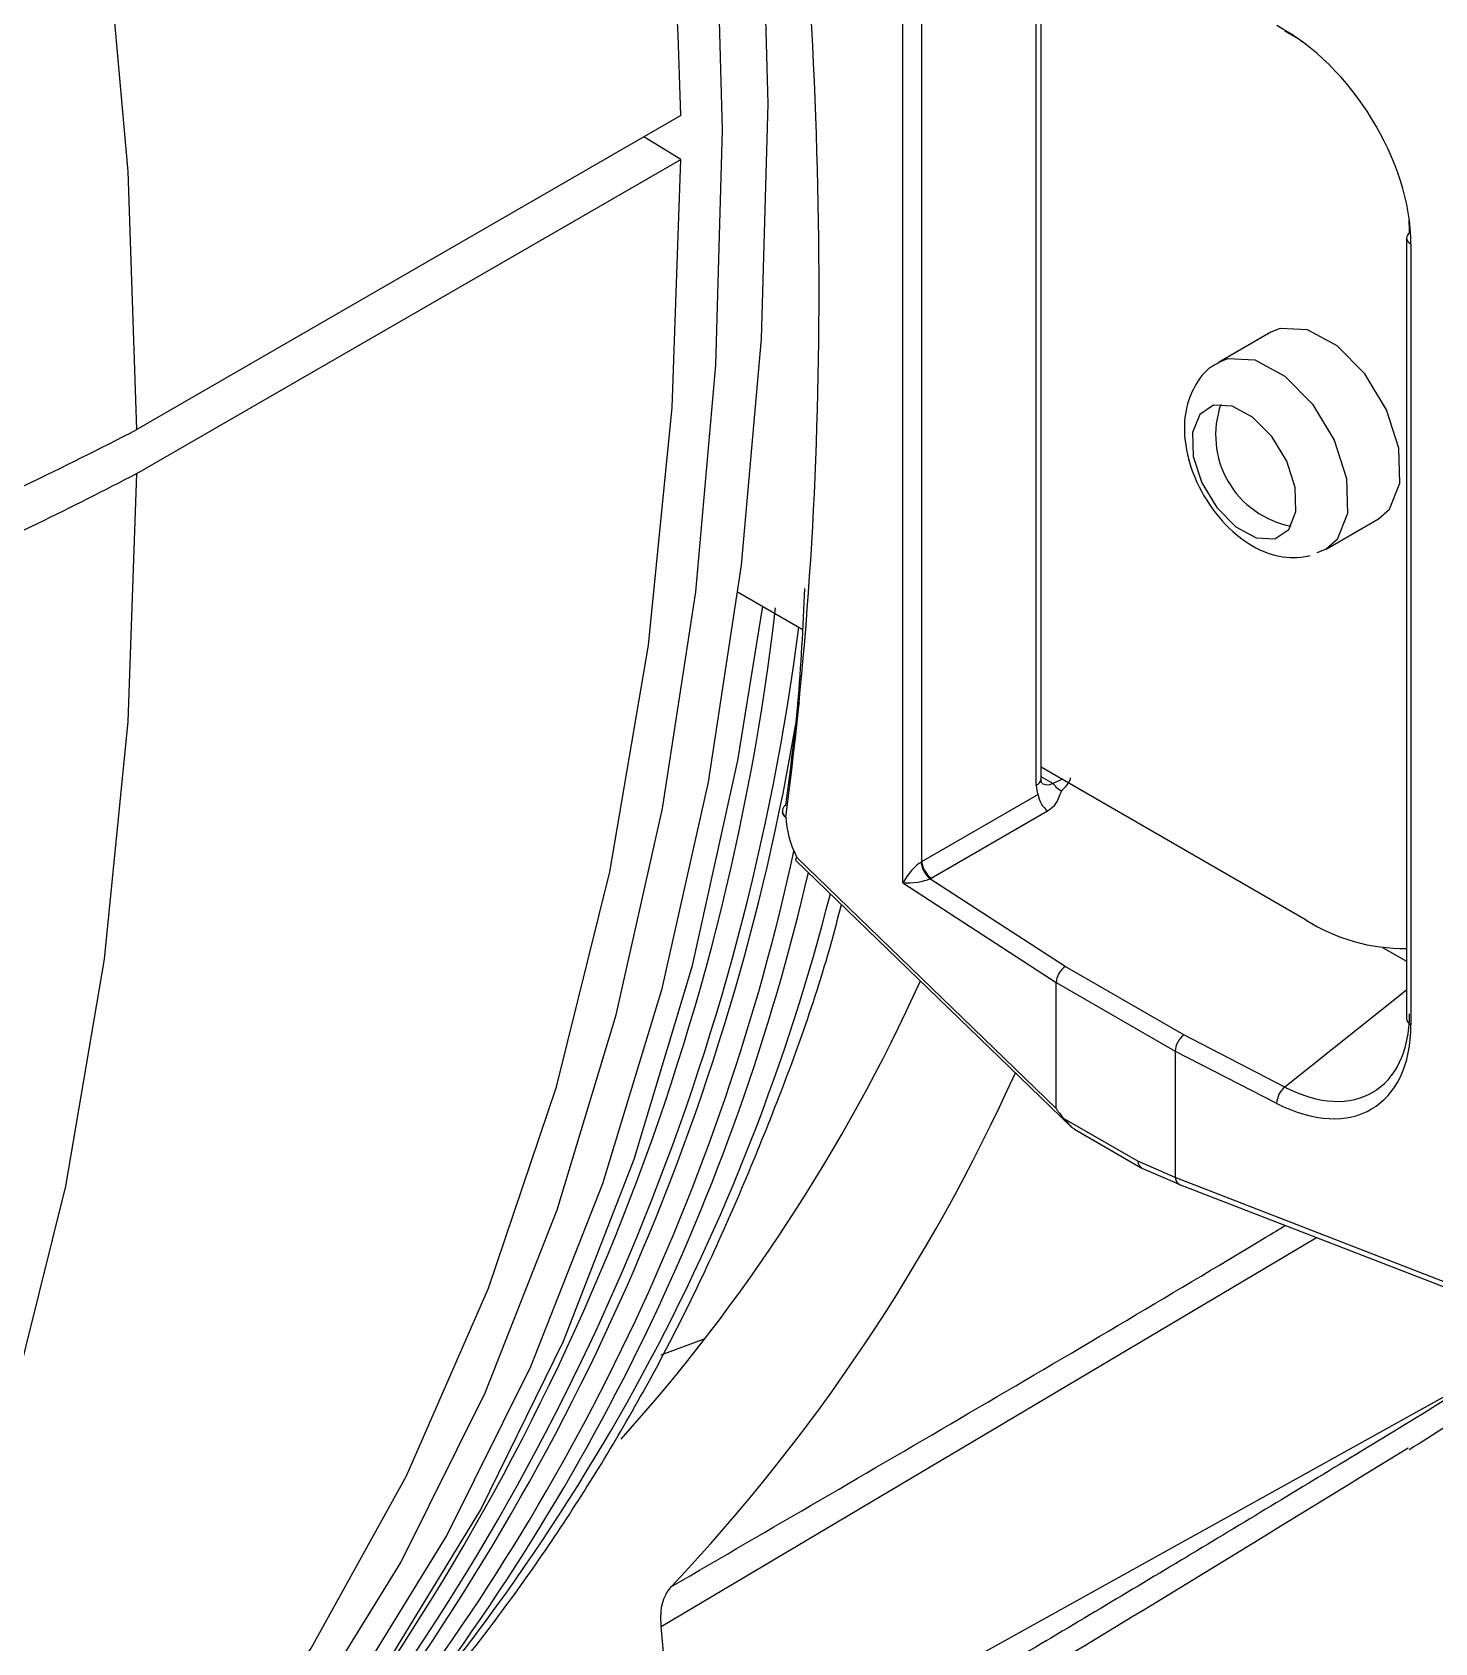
# Model space of a CAD drawing. Extents: x 17.1 to 113.1, y 3.8 to 84.5.
# Drawn here: x 82.935 to 83.977, y 63.798 to 64.994 of the extents above; entities that cross this region are included whole.
import ezdxf

# ---------------------------------------------------------------- set-up
doc = ezdxf.new("R2010")
doc.units = 0
doc.header["$MEASUREMENT"] = 0
doc.layers.add('OBJECT', color=7, linetype='CONTINUOUS')

msp = doc.modelspace()

# ---------------------------------------------------------------- linework, layer by layer
at = {"layer": 'OBJECT'}
for p, q in [((83.5818, 64.3621), (83.5818, 65.1619)), ((83.5956, 65.145), (83.5956, 64.3778)), ((83.6808, 64.4346), (83.6808, 65.0955)), ((83.6844, 64.439), (83.6844, 65.0932)), ((83.4169, 64.9319), (83.0129, 64.6987)), ((83.4169, 64.8993), (83.3893, 64.916)), ((83.0129, 64.666), (83.4169, 64.8993)), ((83.9557, 64.8409), (83.9557, 64.2612)), ((83.959, 64.8367), (83.959, 64.2569)), ((83.8551, 64.771), (83.8162, 64.7486)), ((83.8962, 64.61), (83.935, 64.6325)), ((83.8961, 64.61), (83.8892, 64.6072)), ((83.4595, 64.578), (83.507, 64.5505)), ((83.6844, 64.4482), (83.8813, 64.3345)), ((83.693, 64.4358), (83.6844, 64.4408)), ((83.7003, 64.439), (83.693, 64.4358)), ((83.6822, 64.4277), (83.5956, 64.3778)), ((83.6027, 64.3656), (83.6892, 64.4155)), ((83.5022, 64.3788), (83.7068, 64.1809)), ((83.6956, 64.1946), (83.5029, 64.381)), ((83.7023, 64.2999), (83.6018, 64.3651)), ((83.5818, 64.3621), (83.6956, 64.2881)), ((83.9378, 64.3141), (83.9557, 64.3039)), ((83.7903, 64.2491), (83.7023, 64.2999)), ((83.6956, 64.1946), (83.6956, 64.2881)), ((83.6956, 64.2881), (83.784, 64.2371)), ((83.6956, 64.2881), (83.6956, 64.2881)), ((83.9557, 64.2825), (83.8654, 64.2104)), ((83.8654, 64.2104), (83.7903, 64.2491)), ((83.784, 64.2371), (83.784, 64.1432)), ((83.784, 64.2371), (83.8593, 64.1984)), ((83.7563, 64.1553), (83.7015, 64.1869)), ((83.7091, 64.1792), (83.7587, 64.1505)), ((83.784, 64.1432), (83.7563, 64.1553)), ((83.7591, 64.1503), (83.787, 64.1382)), ((84.0884, 64.0251), (83.784, 64.1432)), ((83.7872, 64.1381), (84.0914, 64.0201)), ((83.4022, 63.8099), (83.8889, 64.0987)), ((83.4023, 64.0116), (83.4349, 64.0236)), ((84.0362, 64.0096), (83.4158, 63.6652)), ((83.4158, 63.6652), (83.4022, 63.8099))]:
    msp.add_line(p, q, dxfattribs=at)
at = {"layer": 'OBJECT', "flags": 128}
for points in [[(83.0913, 63.6556), (83.1714, 63.7609), (83.2429, 63.8769), (83.3055, 64.003), (83.3589, 64.1388), (83.4029, 64.2836), (83.4373, 64.4368), (83.4619, 64.5979), (83.4768, 64.7661), (83.4817, 64.9407), (83.4768, 65.1211), (83.4619, 65.3065), (83.4373, 65.496), (83.4029, 65.689), (83.3589, 65.8846), (83.3055, 66.082), (83.2429, 66.2804), (83.1714, 66.4789), (83.0913, 66.6768)], [(83.0573, 63.636), (83.1374, 63.7413), (83.2089, 63.8573), (83.2715, 63.9834), (83.3249, 64.1192), (83.3689, 64.264), (83.4033, 64.4172), (83.428, 64.5783), (83.4428, 64.7465), (83.4478, 64.9212), (83.4428, 65.1015), (83.428, 65.2869), (83.4033, 65.4764), (83.3689, 65.6694), (83.3249, 65.865), (83.2715, 66.0624), (83.2089, 66.2608), (83.1374, 66.4593), (83.0573, 66.6572)], [(83.0129, 64.6987), (83.0063, 64.8903), (82.9887, 65.0873), (82.96, 65.2889), (82.9204, 65.4941), (82.8701, 65.7018), (82.8093, 65.9113), (82.7383, 66.1214), (82.6574, 66.3312), (82.5671, 66.5397)], [(82.9711, 63.573), (83.0614, 63.6772), (83.1423, 63.7936), (83.2132, 63.9218), (83.274, 64.061), (83.3244, 64.2107), (83.364, 64.3702), (83.3927, 64.5386), (83.4103, 64.7152), (83.4169, 64.8993)], [(83.935, 64.6325), (83.9431, 64.6396), (83.9509, 64.659), (83.9501, 64.6849), (83.941, 64.7134), (83.9248, 64.7401), (83.9042, 64.761), (83.8821, 64.7728), (83.862, 64.7738), (83.8551, 64.771)], [(83.8164, 64.7487), (83.8231, 64.7514), (83.8432, 64.7504), (83.8653, 64.7385), (83.8859, 64.7176), (83.9021, 64.6909), (83.9112, 64.6625), (83.912, 64.6365), (83.9042, 64.6171), (83.8961, 64.61)], [(83.8125, 64.7168), (83.8022, 64.71), (83.7969, 64.6966), (83.7974, 64.6788), (83.8037, 64.6592), (83.8148, 64.6409), (83.829, 64.6265), (83.8441, 64.6184), (83.858, 64.6176), (83.8683, 64.6245), (83.8736, 64.6378), (83.8731, 64.6556), (83.8668, 64.6752), (83.8557, 64.6936), (83.8415, 64.7079), (83.8263, 64.7161), (83.8125, 64.7168)], [(82.5671, 63.3398), (82.6574, 63.444), (82.7383, 63.5604), (82.8093, 63.6886), (82.8701, 63.8278), (82.9204, 63.9775), (82.96, 64.1369), (82.9887, 64.3054), (83.0063, 64.482), (83.0129, 64.666)], [(83.1188, 63.6753), (83.1976, 63.7806), (83.268, 63.8962), (83.3296, 64.0218), (83.3821, 64.1569), (83.4254, 64.3008), (83.4592, 64.453), (83.4777, 64.5675)]]:
    msp.add_lwpolyline(points, dxfattribs=at)
at = {"layer": 'OBJECT'}
for centre, radius, start, end in [((78.8534, 64.8014), 4.5653, 1.6388, 25.585), ((83.9603, 64.8406), 0.00463, 119.4906, 176.053), ((83.9607, 64.8414), 0.00506, 185.2895, 250.0206), ((83.8829, 64.6947), 0.0689, 160.733, 259.2616), ((81.706, 64.7719), 1.793, 322.5433, 353.417), ((81.7367, 64.779), 1.7823, 322.4893, 352.6837), ((81.7694, 64.773), 1.7574, 322.3607, 350.9366), ((83.6792, 64.4395), 0.00516, 287.6282, 354.5152), ((83.686, 64.426), 0.012, 34.8955, 54.5717), ((83.7004, 64.4301), 0.0184, 187.4761, 232.5249), ((83.7047, 64.4433), 0.0137, 229.5407, 248.5227), ((83.4975, 64.4152), 0.00531, 120.294, 170.4224), ((83.5022, 64.4147), 0.01, 172.4421, 180), ((83.4981, 64.4157), 0.00587, 176.3117, 234.7519), ((83.5022, 64.4147), 0.01, 180, 182.4655), ((83.4965, 64.4149), 0.00438, 187.4785, 245.8008), ((81.8941, 64.7338), 1.644, 321.2361, 347.7716), ((83.6147, 64.38), 0.0197, 187.2123, 229.006), ((83.6139, 64.3802), 0.0184, 187.4754, 232.5246), ((81.9196, 64.7384), 1.6341, 321.1916, 346.9626), ((82.0237, 64.736), 1.5519, 317.3885, 345.752), ((83.9535, 64.4478), 0.1344, 237.4676, 270.91), ((82.3742, 64.8438), 1.3407, 318.1284, 335.5653), ((83.9607, 64.2617), 0.00506, 185.2895, 250.0206), ((82.4019, 64.7908), 1.3859, 316.6571, 335.7272), ((83.8756, 64.1977), 0.0163, 128.7776, 177.8128), ((83.3477, 64.9411), 1.1712, 301.3846, 307.8126)]:
    msp.add_arc(centre, radius, start, end, dxfattribs=at)
for centre, major_axis, ratio, start_param, end_param in [((81.2608, 66.2556), (-1.5577, 2.9995), 0.54529, 3.803221, 4.099553), ((83.8586, 64.8885), (-0.0726, 0.1139), 0.608944, 3.904062, 5.467262), ((83.8653, 64.8928), (-0.0676, 0.1053), 0.60375, 5.317985, 5.465646), ((83.8653, 64.8928), (-0.0676, 0.1053), 0.60375, 3.902446, 3.993627), ((83.6936, 64.4483), (0.0094, 0.0118), 0.653417, 3.242256, 3.971132), ((83.5953, 64.3777), (0.1107, 0.0629), 0.11127, 5.875651, 6.249662), ((83.7, 64.4439), (0.0143, 0.0206), 0.62527, 2.408059, 2.785992), ((83.5281, 64.3916), (-0.0231, 0.0444), 0.54529, 0.863818, 1.525649), ((83.5892, 64.3659), (0.0095, 0.0123), 0.262244, 0.597902, 2.08156), ((83.5892, 64.3823), (0.00993, 0.00183), 0.66592, 5.234349, 5.288429), ((83.5892, 64.3659), (0.0153, 0.0015), 0.233774, 4.17929, 5.662948), ((83.5898, 64.3745), (0.02, 0.0017), 0.625176, 5.304504, 5.358584), ((83.7029, 64.2921), (0.00523, 0.00853), 0.591402, 0.888066, 2.371596), ((83.8586, 64.3094), (-0.0728, 0.1143), 0.605309, 2.338179, 3.901379), ((83.8653, 64.3137), (-0.0665, 0.1065), 0.60747, 2.343934, 3.907134), ((83.7909, 64.2413), (0.00479, 0.00878), 0.563255, 0.858917, 2.342447), ((83.8261, 64.0794), (0.1304, -0.1154), 0.036351, 3.173733, 3.474403), ((83.7634, 64.1594), (0.00451, 0.00894), 0.611471, 2.321597, 3.176109), ((83.925, 64.089), (0.141, -0.0544), 0.050809, 3.161195, 3.167549), ((83.7909, 64.1474), (0.00381, 0.00925), 0.627458, 2.280628, 3.1544)]:
    msp.add_ellipse(centre, major_axis=major_axis, ratio=ratio, start_param=start_param, end_param=end_param, dxfattribs=at)
for points, knots in [([(83.8168, 64.7483), (83.8157, 64.7478), (83.8084, 64.7451), (83.799, 64.7333), (83.7913, 64.7151), (83.7899, 64.6924), (83.796, 64.666), (83.8107, 64.6388), (83.8314, 64.6172), (83.8542, 64.605), (83.8726, 64.6028), (83.8819, 64.6047), (83.8842, 64.6051)], [0, 0, 0, 0, 0.018707, 0.117645, 0.212635, 0.320429, 0.449483, 0.586987, 0.726349, 0.856876, 0.964536, 1, 1, 1, 1]), ([(82.5646, 64.5493), (82.6124, 64.5581), (82.7092, 64.5758), (82.8645, 64.6233), (82.958, 64.6708), (83.0129, 64.6987)], [0, 0, 0, 0, 0.287513, 0.581796, 1, 1, 1, 1]), ([(83.0129, 64.666), (82.9639, 64.6409), (82.8625, 64.5888), (82.7059, 64.5417), (82.6018, 64.5232), (82.5646, 64.5166)], [0, 0, 0, 0, 0.375049, 0.776984, 1, 1, 1, 1]), ([(83.4948, 64.4197), (83.4954, 64.4247), (83.4987, 64.4496), (83.5053, 64.5018), (83.5076, 64.5519), (83.5089, 64.5808)], [0, 0, 0, 0, 0.09544, 0.477224, 1, 1, 1, 1]), ([(83.685, 64.436), (83.685, 64.436), (83.685, 64.436), (83.6846, 64.4362), (83.6845, 64.4382), (83.6844, 64.439)], [0, 0, 0, 0, 0.06294, 0.61458, 1, 1, 1, 1]), ([(83.6892, 64.4155), (83.6911, 64.4168), (83.6952, 64.4197), (83.6975, 64.4252), (83.699, 64.4289), (83.6997, 64.4306)], [0, 0, 0, 0, 0.305424, 0.682483, 1, 1, 1, 1]), ([(83.5029, 64.381), (83.5028, 64.381), (83.5026, 64.3807), (83.5021, 64.3799), (83.5018, 64.3791), (83.5022, 64.3789), (83.5023, 64.3789)], [0, 0, 0, 0, 0.024816, 0.292586, 0.805176, 1, 1, 1, 1]), ([(83.1766, 63.6946), (83.1894, 63.7081), (83.2306, 63.7516), (83.2945, 63.8323), (83.3655, 63.9398), (83.4287, 64.0564), (83.4829, 64.1824), (83.5187, 64.2793), (83.5336, 64.3363), (83.5361, 64.346)], [0, 0, 0, 0, 0.079561, 0.255471, 0.431725, 0.608505, 0.785788, 0.96351, 1, 1, 1, 1]), ([(83.7015, 64.1869), (83.7026, 64.1857), (83.7045, 64.1836), (83.7069, 64.1806), (83.7084, 64.1797), (83.7091, 64.1792)], [0, 0, 0, 0, 0.447453, 0.758426, 1, 1, 1, 1]), ([(83.4099, 63.8395), (83.4836, 63.8824), (83.6312, 63.9681), (83.783, 64.0577), (83.8609, 64.1047), (83.8658, 64.1076)], [0, 0, 0, 0, 0.483924, 0.967819, 1, 1, 1, 1]), ([(84.0362, 64.0096), (83.9928, 63.9831), (83.9076, 63.9309), (83.7794, 63.8535), (83.6518, 63.7774), (83.527, 63.7039), (83.4456, 63.6567), (83.4066, 63.6341)], [0, 0, 0, 0, 0.206023, 0.404822, 0.608638, 0.812834, 1, 1, 1, 1]), ([(83.415, 63.6188), (83.5009, 63.6685), (83.6832, 63.7738), (83.8623, 63.8843), (83.9569, 63.9426)], [0, 0, 0, 0, 0.47183, 1, 1, 1, 1]), ([(83.4022, 63.8099), (83.4021, 63.8132), (83.4017, 63.822), (83.4043, 63.8325), (83.4083, 63.8376), (83.4099, 63.8395)], [0, 0, 0, 0, 0.263885, 0.7231, 1, 1, 1, 1])]:
    msp.add_open_spline(points, degree=3, knots=knots, dxfattribs=at)

doc.saveas('drawing.dxf')
